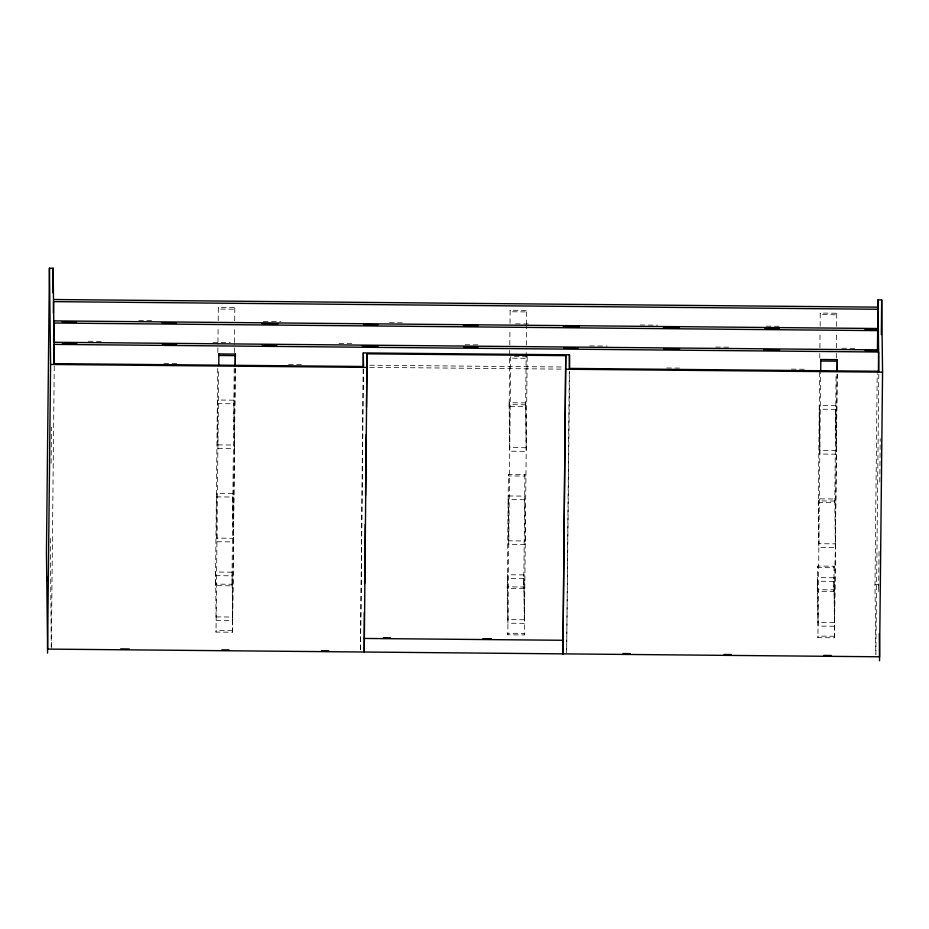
<?xml version="1.0" encoding="UTF-8"?>
<svg xmlns="http://www.w3.org/2000/svg" width="929" height="929" viewBox="0 0 929 929"><rect width="100%" height="100%" fill="white"/><g stroke="black" fill="none" stroke-linecap="round" stroke-linejoin="round"><path stroke-width="0.7" stroke-dasharray="4.64 3.48" d="M50.317 538.414L51.304 648.256M51.095 463.281L51.478 427.166M51.316 646.816L54.265 365.074M234.213 368.418L231.936 585.827L215.447 585.676L217.723 368.267M217.85 352.416L217.978 343.718M217.955 342.278L218.129 326.358M218.222 320.621L218.327 307.522L234.816 307.673L234.828 309.218L218.338 309.067L218.327 307.522M235.246 368.65L232.494 632.231L216.004 632.08L218.721 368.407M234.34 352.567L234.468 343.869M234.445 342.429L234.619 326.509M234.712 320.772L234.816 307.673M232.494 632.231L235.211 368.558M363.158 368.813L360.51 651.124M360.522 649.673L363.46 369.382M524.908 474.533L523.747 588.521L507.257 588.371L508.418 474.382L524.908 474.533L524.931 476.078L508.43 475.927L508.418 474.382M509.719 350.291L509.162 406.333L525.651 406.484L526.209 350.442M509.812 344.973L509.94 328.82M510.033 323.315L510.137 310.228L526.627 310.379L526.65 311.912L510.16 311.761L510.137 310.228M527.184 356.771L524.304 634.925L507.815 634.774L510.695 356.62L527.184 356.771L527.196 358.315L510.706 358.164L510.695 356.62M526.302 345.123L526.464 326.114M526.476 324.685L526.627 310.379M569.28 372.169L566.644 653.029L569.593 371.286M834.079 566.202L833.859 591.39L817.369 591.239L817.59 566.051L834.079 566.202L834.103 567.747L817.613 567.596L817.59 566.051M819.622 372.332L818.298 502.45L834.788 502.601L836.1 373.922M819.808 357.944L819.819 353.543M819.912 347.841L820.04 331.874M820.144 326.184L820.237 313.096L836.739 313.247L836.75 314.78L820.261 314.629L820.237 313.096M837.168 374.224L834.405 637.793L817.915 637.642L820.655 372.529M836.297 358.095L836.355 352.323M836.367 347.922L836.541 332.025M836.634 326.334L836.739 313.247M834.405 637.793L837.134 374.132M878.799 374.155L875.861 654.446L874.99 584.562L877.208 373.609M878.66 588.603L879.066 549.91M879.786 482.012L880.239 438.662M138.804 320.354L154.748 320.505M263.43 321.515L280.813 321.666M389.495 322.677L405.439 322.827M515.572 323.838L531.516 323.989M640.197 324.999L657.593 325.162M766.274 326.16L782.206 326.311M88.336 341.257L104.28 341.407M212.962 342.406L230.357 342.569M339.039 343.579L354.983 343.73M465.115 344.74L481.048 344.891M589.729 345.902L607.125 346.052M715.806 347.063L731.75 347.214M841.883 348.224L857.815 348.375M163.945 363.332L179.889 363.471M288.571 364.482L304.515 364.632M369.719 365.225L563.903 367.025M666.79 367.977L681.282 368.116M791.415 369.127L807.359 369.277M369.754 367.35L563.926 369.15M217.351 403.639L233.841 403.79M217.92 444.886L234.41 445.037M834.765 501.056L818.275 500.905L818.832 547.309L835.322 547.46L834.823 498.989L818.333 498.838L818.867 543.697L835.357 543.848M216.376 496.876L232.865 497.027L233.4 541.886L216.91 541.735L216.411 493.276L232.9 493.427L233.434 538.286L216.945 538.135M524.676 499.732L508.186 499.581L508.72 544.44L525.21 544.591L524.722 496.121L508.221 495.97L508.767 540.829L525.257 540.98M215.551 575.655L232.041 575.806M874.99 584.562L878.706 584.596L878.788 591.808M216.12 616.902L232.61 617.053M232.471 630.686L215.981 630.536L216.004 632.08M834.393 636.249L817.903 636.098L817.915 637.642M833.859 591.39L833.836 589.857L817.346 589.706L817.369 591.239M523.747 588.521L523.735 586.989L507.246 586.838L507.257 588.371M524.304 634.925L524.281 633.381L507.791 633.23L507.815 634.774M231.936 585.827L231.913 584.283L215.423 584.132L215.447 585.676M233.876 400.178L217.386 400.027L217.885 448.498L234.375 448.649L233.876 400.178M525.698 402.872L509.208 402.721L509.742 447.581L526.232 447.732L525.698 402.872M835.798 405.741L819.308 405.59L819.842 450.449L836.332 450.6L835.798 405.741M525.64 404.812L509.15 404.661L509.696 451.192L526.197 451.343L525.64 404.812M835.763 409.352L819.273 409.201L819.808 454.06L836.297 454.211L835.763 409.352M232.076 572.194L215.586 572.043L216.085 620.514L232.575 620.665L232.076 572.194M523.886 574.9L507.397 574.749L507.942 619.608L524.432 619.759L523.886 574.9M833.998 577.768L817.508 577.617L818.043 622.476L834.532 622.627L833.998 577.768M523.851 578.5L507.362 578.349L507.896 623.208L524.386 623.359L523.851 578.5M833.963 581.368L817.474 581.217L818.008 626.076L834.497 626.227L833.963 581.368"/><path stroke-width="1.39" d="M879.531 660.798L882.55 372.157L881.691 299.962L877.975 299.928L878.834 371.263L569.628 368.407L569.465 354.832L363.32 352.927L363.483 366.49L54.277 363.634L53.139 268.237L49.434 268.202L46.45 552.825L47.6 649.092L879.566 656.791L879.298 633.683M46.694 580.904L46.74 576.897M47.553 653.099L50.584 364.47L49.434 268.202M52.883 292.798L53.139 268.237M53.417 313.096L53.545 301.635L878.091 309.264L877.882 329.307L864.841 329.191M53.603 341.628L53.801 323.013L878.346 330.643L878.137 350.686L865.096 350.558M53.859 362.995L54.056 344.38L878.602 352.01L878.393 372.053M218.791 365.608L218.872 353.926L235.362 354.077L235.281 365.759M235.246 365.666L235.362 354.077M363.193 365.921L363.32 352.927M565.761 355.656L562.939 653.865L565.761 355.656L367.048 353.821L364.226 652.019L364.342 612.443M364.644 583.551L365.26 524.304M365.561 495.412L366.2 434.726M366.49 407.285L367.048 353.821M569.314 369.277L569.465 354.832M820.713 371.17L820.795 359.488L837.284 359.651L837.203 371.321M837.168 371.228L837.284 359.651M877.452 350.5L877.638 331.711M877.882 308.602L877.975 299.928M881.319 334.637L881.691 299.962M53.51 299.521L878.068 307.151M53.766 320.888L878.323 328.518M62.022 321.759L76.515 321.898M162.018 322.688L176.51 322.827M262.001 323.617L277.945 323.756M363.436 324.558L377.929 324.685M463.432 325.475L477.924 325.614M563.415 326.404L579.359 326.555M663.411 327.333L679.354 327.472M764.846 328.262L779.338 328.401M54.021 342.267L878.579 349.896M62.278 343.138L76.77 343.265M162.273 344.055L176.765 344.194M262.257 344.984L276.749 345.123M362.252 345.913L378.184 346.052M463.687 346.854L478.18 346.981M563.671 347.771L578.163 347.911M663.666 348.7L679.61 348.851M763.65 349.618L779.594 349.768M235.385 355.621L218.896 355.47L218.872 353.926M837.308 361.184L820.818 361.033L820.795 359.488M50.584 364.47L367.21 367.396M565.924 369.231L882.55 372.157M383.41 637.759L390.621 637.828M482.871 638.687L491.522 638.757M364.063 638.444L562.777 640.29M120.654 648.906L129.328 648.988M221.799 649.835L229.022 649.905M321.492 650.764L328.715 650.823M622.999 653.551L630.222 653.621M724.132 654.481L731.355 654.55M823.837 655.409L831.06 655.479M878.114 348.561L878.137 350.686"/></g></svg>
